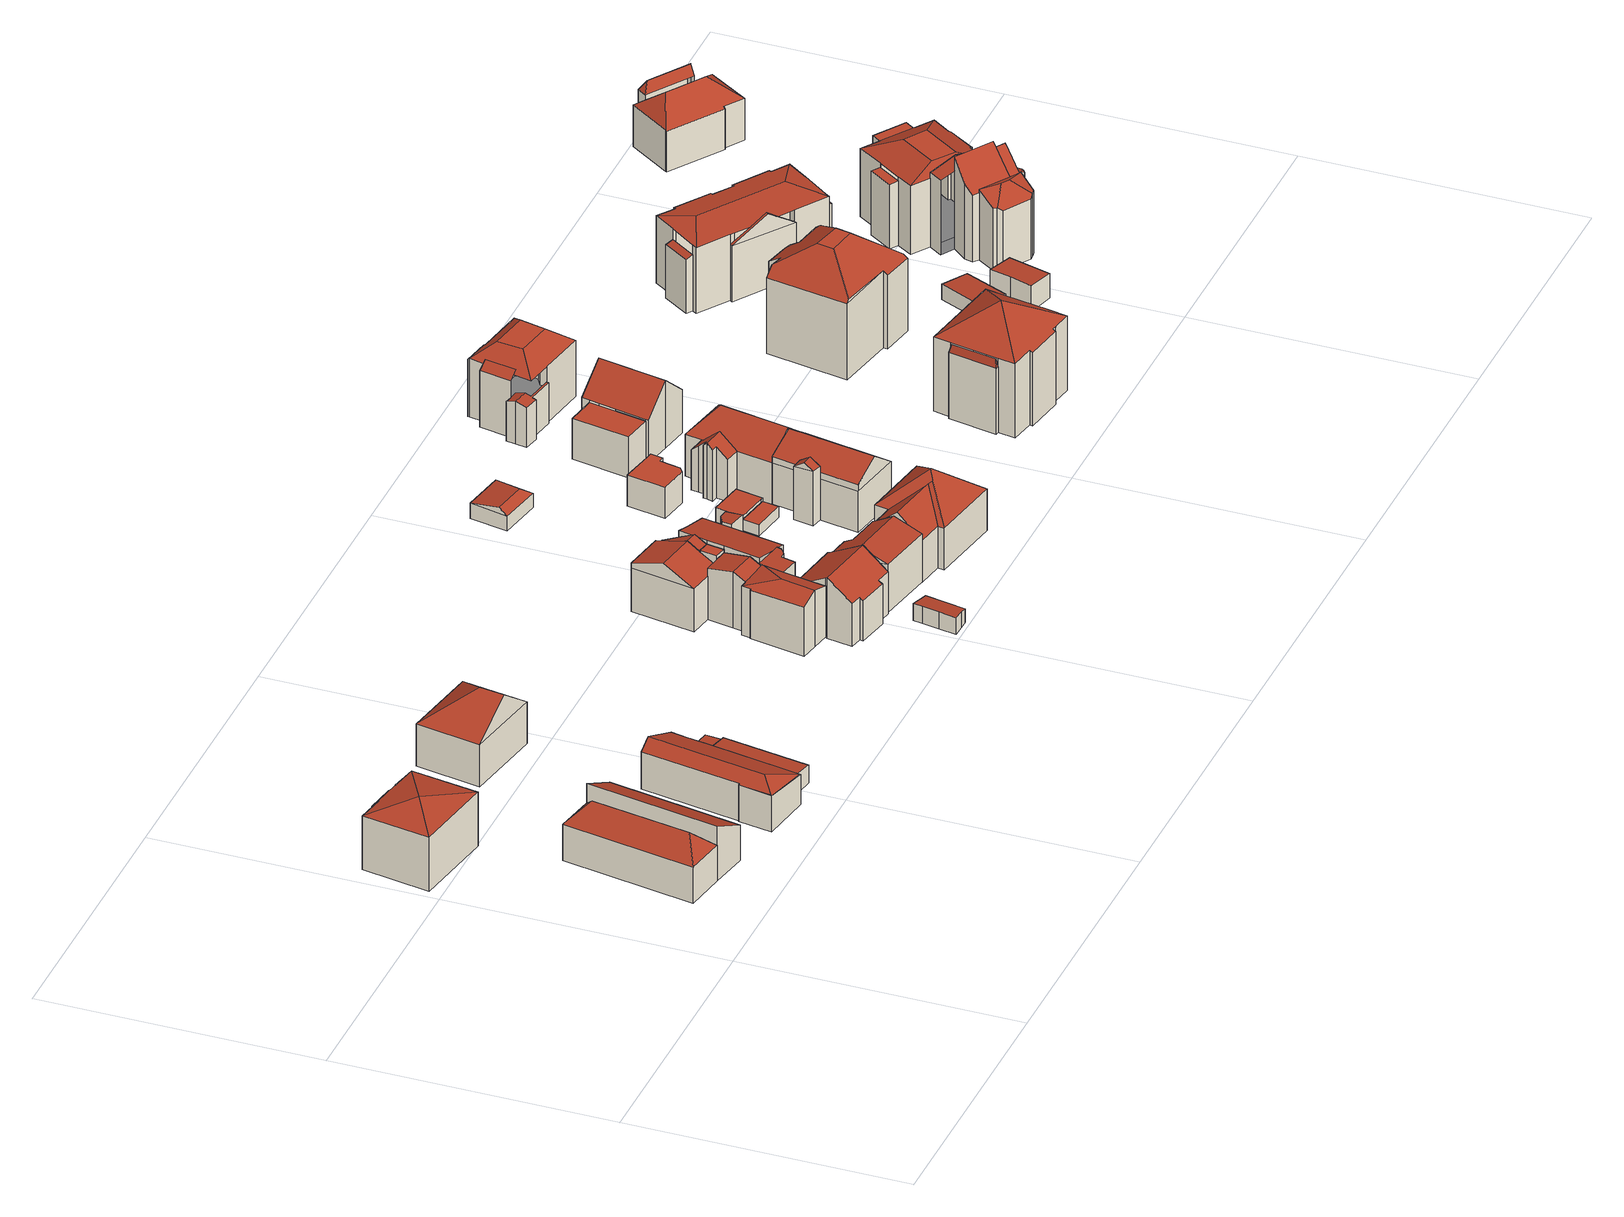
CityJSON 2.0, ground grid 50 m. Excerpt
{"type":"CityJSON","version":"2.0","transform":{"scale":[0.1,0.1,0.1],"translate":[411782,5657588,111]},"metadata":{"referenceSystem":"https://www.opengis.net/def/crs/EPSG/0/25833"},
"CityObjects":{
"building1":{"type":"Building","attributes":{"Dachtyp_tdc":"tdcFreeFormRoof","Gemeindeschluessel":14612000,"Dachneigung":44.12,"QualitaetDacherkennung":17,"Geometrietyp2DReferenz":"3000","measuredHeight":10.4,"function":"31001_9998","roofType":"5000"},"geometry":[{"type":"Solid","lod":"2","boundaries":[[[[0,1,2,3]],[[1,4,5,2]],[[4,6,7,5]],[[6,0,3,7]],[[8,9,6,4]],[[8,4,1]],[[9,8,1,0]],[[9,0,6]],[[3,2,5,7]]]],"semantics":{"surfaces":[{"type":"WallSurface"},{"type":"RoofSurface"},{"type":"GroundSurface"}],"values":[[0,0,0,0,1,1,1,1,2]]}}]},
"building2":{"type":"Building","attributes":{"Gemeindeschluessel":14612000,"Geometrietyp2DReferenz":"3000","function":"31001_9998","roofType":"9999"},"children":["building2-1","building2-2"]},
"building2-1":{"type":"BuildingPart","attributes":{"Dachtyp_tdc":"tdcPolyFlatRoof","Dachneigung":2.77,"QualitaetDacherkennung":37,"Geometrietyp2DReferenz":"3000","measuredHeight":8.88,"roofType":"2100"},"parents":["building2"],"geometry":[{"type":"MultiSurface","lod":"2","boundaries":[[[10,11,12,13]],[[11,14,15,12]],[[14,16,17,15]],[[16,18,19,17]],[[18,16,14,11,10]],[[13,12,15,17,19]]],"semantics":{"surfaces":[{"type":"WallSurface"},{"type":"RoofSurface"},{"type":"GroundSurface"}],"values":[0,0,0,0,1,2]}}]},
"building2-2":{"type":"BuildingPart","attributes":{"Dachtyp_tdc":"tdcTentRoof","Dachneigung":11.85,"QualitaetDacherkennung":70,"Geometrietyp2DReferenz":"3000","measuredHeight":11.94,"roofType":"3500"},"parents":["building2"],"geometry":[{"type":"MultiSurface","lod":"2","boundaries":[[[20,21,17,19,18]],[[21,22,23,17]],[[22,24,25,23]],[[24,26,27,25]],[[26,28,29,27]],[[28,30,13,29]],[[30,10,13]],[[24,22,31]],[[26,24,31]],[[28,26,31]],[[22,21,20,30,28,31]],[[19,17,23,25,27,29,13]]],"semantics":{"surfaces":[{"type":"WallSurface"},{"type":"RoofSurface"},{"type":"GroundSurface"}],"values":[0,0,0,0,0,0,0,1,1,1,1,2]}}]},
"building3":{"type":"Building","attributes":{"Dachtyp_tdc":"tdcPolyFlatRoof","Gemeindeschluessel":14612000,"Dachneigung":28.23,"QualitaetDacherkennung":59,"Geometrietyp2DReferenz":"3000","measuredHeight":10.49,"function":"31001_9998","roofType":"2100"},"geometry":[{"type":"Solid","lod":"2","boundaries":[[[[32,33,7,34]],[[33,35,5,7]],[[35,36,37,5]],[[36,32,34,37]],[[36,35,33,32]],[[34,7,5,37]]]],"semantics":{"surfaces":[{"type":"WallSurface"},{"type":"RoofSurface"},{"type":"GroundSurface"}],"values":[[0,0,0,0,1,2]]}}]},
"building4":{"type":"Building","attributes":{"Dachtyp_tdc":"tdcFreeFormRoof","Gemeindeschluessel":14612000,"Dachneigung":24.49,"QualitaetDacherkennung":27,"Geometrietyp2DReferenz":"3000","measuredHeight":8.89,"function":"31001_9998","roofType":"5000"},"geometry":[{"type":"Solid","lod":"2","boundaries":[[[[38,39,40,41]],[[39,42,43,40]],[[42,44,45,43]],[[44,46,47,45]],[[46,48,49,47]],[[48,50,51,49]],[[50,52,53,51]],[[52,54,55,53]],[[56,57,58,42]],[[38,54,52,50,59,57,56,39]],[[57,59,48,46,44,58]],[[42,39,56]],[[44,42,58]],[[50,48,59]],[[55,41,40,43,45,47,49,51,53]],[[54,38,41,55]]]],"semantics":{"surfaces":[{"type":"WallSurface"},{"type":"RoofSurface"},{"type":"GroundSurface"}],"values":[[0,0,0,0,0,0,0,0,1,1,1,0,0,0,2,0]]}}]},
"building5":{"type":"Building","attributes":{"Dachtyp_tdc":"tdcPolyFlatRoof","Gemeindeschluessel":14612000,"Dachneigung":6.25,"QualitaetDacherkennung":87,"Geometrietyp2DReferenz":"3000","measuredHeight":4.01,"function":"31001_9998","roofType":"2100"},"geometry":[{"type":"Solid","lod":"2","boundaries":[[[[60,61,55,41]],[[61,62,63,55]],[[62,64,65,63]],[[64,66,67,65]],[[66,60,41,67]],[[66,64,62,61,60]],[[41,55,63,65,67]]]],"semantics":{"surfaces":[{"type":"WallSurface"},{"type":"RoofSurface"},{"type":"GroundSurface"}],"values":[[0,0,0,0,0,1,2]]}}]},
"building6":{"type":"Building","attributes":{"Dachtyp_tdc":"tdcHipAndGableRoof","Gemeindeschluessel":14612000,"Dachneigung":35.05,"QualitaetDacherkennung":43,"Geometrietyp2DReferenz":"3000","measuredHeight":13.19,"function":"31001_9998","roofType":"5000"},"geometry":[{"type":"Solid","lod":"2","boundaries":[[[[68,69,70,71]],[[69,72,73,70]],[[72,74,75,73]],[[74,68,71,75]],[[72,69,76]],[[68,74,77]],[[69,68,77,76]],[[74,72,76,77]],[[71,70,73,75]]]],"semantics":{"surfaces":[{"type":"WallSurface"},{"type":"RoofSurface"},{"type":"GroundSurface"}],"values":[[0,0,0,0,1,0,1,1,2]]}}]},
"building7":{"type":"Building","attributes":{"Dachtyp_tdc":"tdcPolyFlatRoof","Gemeindeschluessel":14612000,"Dachneigung":4.03,"QualitaetDacherkennung":69,"Geometrietyp2DReferenz":"3000","measuredHeight":3.12,"function":"31001_9998","roofType":"2100"},"geometry":[{"type":"Solid","lod":"2","boundaries":[[[[78,79,80,81]],[[82,63,55,53]],[[81,80,63,82]],[[80,79,55,63]],[[79,78,53,55]],[[78,81,82,53]]]],"semantics":{"surfaces":[{"type":"RoofSurface"},{"type":"GroundSurface"},{"type":"WallSurface"}],"values":[[0,1,2,2,2,2]]}}]},
"building8":{"type":"Building","attributes":{"Gemeindeschluessel":14612000,"Geometrietyp2DReferenz":"3000","function":"31001_9998","roofType":"9999"},"children":["building8-1","building8-2","building8-3","building8-4"]},
"building8-1":{"type":"BuildingPart","attributes":{"Dachtyp_tdc":"tdcGableRoof","Dachneigung":27.1,"QualitaetDacherkennung":46,"Geometrietyp2DReferenz":"3000","measuredHeight":11.08,"roofType":"3100"},"parents":["building8"],"geometry":[{"type":"MultiSurface","lod":"2","boundaries":[[[83,84,85,86]],[[84,87,88,85]],[[87,89,90,91,88]],[[92,93,94,95]],[[83,96,97,98,99,100,101,84]],[[102,101,100,103,104]],[[87,102,104,89]],[[84,101,102,87]],[[92,98,97,93]],[[93,97,96]],[[86,85,88,91,105,95,94,106]]],"semantics":{"surfaces":[{"type":"WallSurface"},{"type":"RoofSurface"},{"type":"GroundSurface"}],"values":[0,0,0,0,1,1,0,0,0,0,2]}}]},
"building8-2":{"type":"BuildingPart","attributes":{"Dachtyp_tdc":"tdcHipAndGableRoof","Dachneigung":22.64,"QualitaetDacherkennung":20,"Geometrietyp2DReferenz":"3000","measuredHeight":10.63,"roofType":"5000"},"parents":["building8"],"geometry":[{"type":"MultiSurface","lod":"2","boundaries":[[[107,108,109,110]],[[108,111,112,109]],[[111,113,114,112]],[[113,115,116,114]],[[115,117,118,116]],[[119,120,121,122,123]],[[120,124,125,121]],[[124,126,127,125]],[[126,107,110,127]],[[120,119,128,117,115,129]],[[115,113,111,108,107,129]],[[107,126,124,120,129]],[[110,109,112,114,116,118,122,121,125,127]]],"semantics":{"surfaces":[{"type":"WallSurface"},{"type":"RoofSurface"},{"type":"GroundSurface"}],"values":[0,0,0,0,0,0,0,0,0,1,1,1,2]}}]},
"building8-3":{"type":"BuildingPart","attributes":{"Dachtyp_tdc":"tdcGableRoof","Dachneigung":28.33,"QualitaetDacherkennung":60,"Geometrietyp2DReferenz":"3000","measuredHeight":11.31,"roofType":"3100"},"parents":["building8"],"geometry":[{"type":"MultiSurface","lod":"2","boundaries":[[[130,131,132,133]],[[131,134,135,132]],[[134,136,98,92,95,135]],[[90,137,138,91]],[[137,130,133,138]],[[139,136,134,131]],[[131,130,137,90,140,103,139]],[[133,132,135,95,105,91,138]]],"semantics":{"surfaces":[{"type":"WallSurface"},{"type":"RoofSurface"},{"type":"GroundSurface"}],"values":[0,0,0,0,0,1,1,2]}}]},
"building8-4":{"type":"BuildingPart","attributes":{"Dachtyp_tdc":"tdcGableRoof","Dachneigung":11.26,"QualitaetDacherkennung":40,"Geometrietyp2DReferenz":"3000","measuredHeight":10.6,"roofType":"3100"},"parents":["building8"],"geometry":[{"type":"MultiSurface","lod":"2","boundaries":[[[141,142,143,94,93]],[[142,144,145,143]],[[144,123,122,145]],[[146,147,148,118,117]],[[147,149,83,86,148]],[[147,146,128,123,144]],[[144,142,141,150,149,147]],[[94,143,145,122,118,148,86,106]]],"semantics":{"surfaces":[{"type":"WallSurface"},{"type":"RoofSurface"},{"type":"GroundSurface"}],"values":[0,0,0,0,0,1,1,2]}}]},
"building9":{"type":"Building","attributes":{"Gemeindeschluessel":14612000,"Geometrietyp2DReferenz":"3000","function":"31001_9998","roofType":"9999"},"children":["building9-1","building9-2"]},
"building9-1":{"type":"BuildingPart","attributes":{"Dachtyp_tdc":"tdcPolyFlatRoof","Dachneigung":24.26,"QualitaetDacherkennung":38,"Geometrietyp2DReferenz":"3000","measuredHeight":7.41,"roofType":"2100"},"parents":["building9"],"geometry":[{"type":"MultiSurface","lod":"2","boundaries":[[[151,152,153,154]],[[155,156,157,158]],[[156,151,154,157]],[[156,155,152,151]],[[154,153,158,157]]],"semantics":{"surfaces":[{"type":"WallSurface"},{"type":"RoofSurface"},{"type":"GroundSurface"}],"values":[0,0,0,1,2]}}]},
"building9-2":{"type":"BuildingPart","attributes":{"Dachtyp_tdc":"tdcGableRoof","Dachneigung":28.75,"QualitaetDacherkennung":49,"Geometrietyp2DReferenz":"3000","measuredHeight":11.47,"roofType":"3100"},"parents":["building9"],"geometry":[{"type":"MultiSurface","lod":"2","boundaries":[[[159,160,161,162,163,164,165]],[[153,166,167,168,169,170,171,172,173,174,175,176,158]],[[162,161,166,153,152]],[[161,160,167,166]],[[160,159,168,167]],[[159,177,169,168]],[[177,178,170,169]],[[178,179,171,170]],[[179,180,172,171]],[[180,181,173,172]],[[181,182,174,173]],[[182,165,175,174]],[[165,164,176,175]],[[164,163,155,158,176]],[[165,182,181,180,179,178,177,159]]],"semantics":{"surfaces":[{"type":"RoofSurface"},{"type":"GroundSurface"},{"type":"WallSurface"}],"values":[0,1,2,2,2,2,2,2,2,2,2,2,2,2,0]}}]},
"building10":{"type":"Building","attributes":{"Dachtyp_tdc":"tdcPolyFlatRoof","Gemeindeschluessel":14612000,"Dachneigung":8.28,"QualitaetDacherkennung":65,"Geometrietyp2DReferenz":"3000","measuredHeight":3.18,"function":"31001_9998","roofType":"2100"},"geometry":[{"type":"Solid","lod":"2","boundaries":[[[[183,184,185,186]],[[183,187,188,189,190,191,184]],[[185,192,193,194,195,196,186]],[[184,191,192,185]],[[191,190,193,192]],[[190,189,194,193]],[[189,188,195,194]],[[188,187,196,195]],[[187,183,186,196]]]],"semantics":{"surfaces":[{"type":"WallSurface"},{"type":"RoofSurface"},{"type":"GroundSurface"}],"values":[[0,1,2,0,0,0,0,0,0]]}}]},
"building11":{"type":"Building","attributes":{"Dachtyp_tdc":"tdcPolyFlatRoof","Gemeindeschluessel":14612000,"Dachneigung":0,"QualitaetDacherkennung":19,"Geometrietyp2DReferenz":"3000","measuredHeight":9.88,"function":"31001_9998","roofType":"1000"},"geometry":[{"type":"Solid","lod":"2","boundaries":[[[[197,198,199,200]],[[198,201,202,199]],[[201,203,204,202]],[[203,197,200,204]],[[203,201,198,197]],[[200,199,202,204]]]],"semantics":{"surfaces":[{"type":"WallSurface"},{"type":"RoofSurface"},{"type":"GroundSurface"}],"values":[[0,0,0,0,1,2]]}}]},
"building12":{"type":"Building","attributes":{"Gemeindeschluessel":14612000,"Geometrietyp2DReferenz":"3000","function":"31001_9998","roofType":"9999"},"children":["building12-1","building12-2"]},
"building12-1":{"type":"BuildingPart","attributes":{"Dachtyp_tdc":"tdcPolyFlatRoof","Dachneigung":4.35,"QualitaetDacherkennung":44,"Geometrietyp2DReferenz":"3000","measuredHeight":10.01,"roofType":"2100"},"parents":["building12"],"geometry":[{"type":"MultiSurface","lod":"2","boundaries":[[[205,206,207,208]],[[206,209,210,207]],[[209,211,157,210]],[[211,212,213,157]],[[214,215,216,217,218]],[[215,219,220,216]],[[219,205,208,220]],[[219,215,214,221,212,211,209,206,205]],[[208,207,210,157,213,217,216,220]]],"semantics":{"surfaces":[{"type":"WallSurface"},{"type":"RoofSurface"},{"type":"GroundSurface"}],"values":[0,0,0,0,0,0,0,1,2]}}]},
"building12-2":{"type":"BuildingPart","attributes":{"Dachtyp_tdc":"tdcPolyFlatRoof","Dachneigung":12.24,"QualitaetDacherkennung":68,"Geometrietyp2DReferenz":"3000","measuredHeight":11,"roofType":"2100"},"parents":["building12"],"geometry":[{"type":"MultiSurface","lod":"2","boundaries":[[[222,223,224,213]],[[223,225,226,224]],[[225,227,228,226]],[[227,229,230,228]],[[229,231,232,230]],[[231,233,234,232]],[[233,218,217,234]],[[233,231,229,227,225,223,222,221,218]],[[217,213,224,226,228,230,232,234]]],"semantics":{"surfaces":[{"type":"WallSurface"},{"type":"RoofSurface"},{"type":"GroundSurface"}],"values":[0,0,0,0,0,0,0,1,2]}}]},
"building13":{"type":"Building","attributes":{"Dachtyp_tdc":"tdcGableRoof","Gemeindeschluessel":14612000,"Dachneigung":39.31,"QualitaetDacherkennung":6,"Geometrietyp2DReferenz":"3000","measuredHeight":6.11,"function":"31001_9998","roofType":"3100"},"geometry":[{"type":"Solid","lod":"2","boundaries":[[[[235,236,228,230]],[[236,237,238,228]],[[237,239,240,238]],[[239,235,230,240]],[[237,236,241]],[[235,239,242]],[[236,235,242,241]],[[239,237,241,242]],[[230,228,238,240]]]],"semantics":{"surfaces":[{"type":"WallSurface"},{"type":"RoofSurface"},{"type":"GroundSurface"}],"values":[[0,0,0,0,0,0,1,1,2]]}}]},
"building14":{"type":"Building","attributes":{"Dachtyp_tdc":"tdcFreeFormRoof","Gemeindeschluessel":14612000,"Dachneigung":17.19,"QualitaetDacherkennung":26,"Geometrietyp2DReferenz":"3000","measuredHeight":10.74,"function":"31001_9998","roofType":"5000"},"geometry":[{"type":"Solid","lod":"2","boundaries":[[[[243,244,245,246,247,248]],[[249,243,248,250]],[[247,250,248]],[[249,244,243]],[[251,252,253,254,255,256]],[[244,249,252,251]],[[249,250,253,252]],[[250,247,254,253]],[[247,246,255,254]],[[246,245,256,255]],[[245,244,251,256]]]],"semantics":{"surfaces":[{"type":"RoofSurface"},{"type":"WallSurface"},{"type":"GroundSurface"}],"values":[[0,0,1,1,2,1,1,1,1,1,1]]}}]},
"building15":{"type":"Building","attributes":{"Dachtyp_tdc":"tdcFreeFormRoof","Gemeindeschluessel":14612000,"Dachneigung":39.99,"QualitaetDacherkennung":39,"Geometrietyp2DReferenz":"3000","measuredHeight":13.33,"function":"31001_9998","roofType":"5000"},"geometry":[{"type":"Solid","lod":"2","boundaries":[[[[257,258,259,260]],[[258,261,262,259]],[[261,263,264,262]],[[263,265,266,264]],[[265,267,268,266]],[[267,269,270,268]],[[269,271,272,270]],[[271,257,260,272]],[[273,274,271,269]],[[275,276,277,273,269,267]],[[275,267,265]],[[276,275,265,263]],[[277,276,263,261]],[[278,274,273,277,261,258]],[[278,258,257]],[[274,278,257,271]],[[260,259,262,264,266,268,270,272]]]],"semantics":{"surfaces":[{"type":"WallSurface"},{"type":"RoofSurface"},{"type":"GroundSurface"}],"values":[[0,0,0,0,0,0,0,0,1,1,1,1,1,1,0,1,2]]}}]},
"building16":{"type":"Building","attributes":{"Dachtyp_tdc":"tdcPolyFlatRoof","Gemeindeschluessel":14612000,"Dachneigung":7.51,"QualitaetDacherkennung":68,"Geometrietyp2DReferenz":"3000","measuredHeight":3.13,"function":"31001_9998","roofType":"2100"},"geometry":[{"type":"Solid","lod":"2","boundaries":[[[[279,280,281,282]],[[280,283,284,281]],[[283,285,286,284]],[[285,287,288,286]],[[287,279,282,288]],[[287,285,283,280,279]],[[282,281,284,286,288]]]],"semantics":{"surfaces":[{"type":"WallSurface"},{"type":"RoofSurface"},{"type":"GroundSurface"}],"values":[[0,0,0,0,0,1,2]]}}]},
"building17":{"type":"Building","attributes":{"Dachtyp_tdc":"tdcHipAndGableRoof","Gemeindeschluessel":14612000,"Dachneigung":10.02,"QualitaetDacherkennung":27,"Geometrietyp2DReferenz":"3000","measuredHeight":3.93,"function":"31001_9998","roofType":"5000"},"geometry":[{"type":"Solid","lod":"2","boundaries":[[[[289,290,291,292]],[[290,293,294,291]],[[289,295,296]],[[293,290,297]],[[295,293,297,296]],[[290,289,296,297]],[[294,298,292,291]],[[293,295,298,294]],[[295,289,292,298]]]],"semantics":{"surfaces":[{"type":"WallSurface"},{"type":"RoofSurface"},{"type":"GroundSurface"}],"values":[[0,0,1,0,1,1,2,0,0]]}}]},
"building18":{"type":"Building","attributes":{"Dachtyp_tdc":"tdcPolyFlatRoof","Gemeindeschluessel":14612000,"Dachneigung":0,"QualitaetDacherkennung":59,"Geometrietyp2DReferenz":"3000","measuredHeight":2.14,"function":"31001_9998","roofType":"1000"},"geometry":[{"type":"Solid","lod":"2","boundaries":[[[[299,300,301,302]],[[300,303,304,301]],[[303,305,306,304]],[[305,307,308,306]],[[307,299,302,308]],[[307,305,303,300,299]],[[302,301,304,306,308]]]],"semantics":{"surfaces":[{"type":"WallSurface"},{"type":"RoofSurface"},{"type":"GroundSurface"}],"values":[[0,0,0,0,0,1,2]]}}]},
"building19":{"type":"Building","attributes":{"Dachtyp_tdc":"tdcPolyFlatRoof","Gemeindeschluessel":14612000,"Dachneigung":0,"QualitaetDacherkennung":82,"Geometrietyp2DReferenz":"3000","measuredHeight":2.8,"function":"31001_9998","roofType":"1000"},"geometry":[{"type":"Solid","lod":"2","boundaries":[[[[309,310,311,312,313,314]],[[288,286,315,316,317,318]],[[314,313,286,288]],[[313,312,315,286]],[[312,311,316,315]],[[311,310,317,316]],[[310,309,318,317]],[[309,314,288,318]]]],"semantics":{"surfaces":[{"type":"RoofSurface"},{"type":"GroundSurface"},{"type":"WallSurface"}],"values":[[0,1,2,2,2,2,2,2]]}}]},
"building20":{"type":"Building","attributes":{"Dachtyp_tdc":"tdcPolyFlatRoof","Gemeindeschluessel":14612000,"Dachneigung":0,"QualitaetDacherkennung":66,"Geometrietyp2DReferenz":"3000","measuredHeight":5.88,"function":"31001_9998","roofType":"1000"},"geometry":[{"type":"Solid","lod":"2","boundaries":[[[[319,320,321,322,323,324,325,326]],[[327,328,329,330,331,332,333,334]],[[326,325,328,327]],[[325,324,329,328]],[[324,323,330,329]],[[323,322,331,330]],[[322,321,332,331]],[[321,320,333,332]],[[320,319,334,333]],[[319,326,327,334]]]],"semantics":{"surfaces":[{"type":"RoofSurface"},{"type":"GroundSurface"},{"type":"WallSurface"}],"values":[[0,1,2,2,2,2,2,2,2,2]]}}]},
"building21":{"type":"Building","attributes":{"Gemeindeschluessel":14612000,"Geometrietyp2DReferenz":"3000","function":"31001_9998","roofType":"9999"},"children":["building21-1","building21-2"]},
"building21-1":{"type":"BuildingPart","attributes":{"Dachtyp_tdc":"tdcGableRoof","Dachneigung":34.55,"QualitaetDacherkennung":61,"Geometrietyp2DReferenz":"3000","measuredHeight":11.45,"roofType":"3100"},"parents":["building21"],"geometry":[{"type":"MultiSurface","lod":"2","boundaries":[[[335,336,337,338,339,340]],[[336,341,342,337]],[[341,343,344,345,346,342]],[[341,336,347]],[[335,343,348]],[[336,335,348,347]],[[343,341,347,348]],[[338,337,342,346]]],"semantics":{"surfaces":[{"type":"WallSurface"},{"type":"RoofSurface"},{"type":"GroundSurface"}],"values":[0,0,0,0,0,1,1,2]}}]},
"building21-2":{"type":"BuildingPart","attributes":{"Dachtyp_tdc":"tdcGableRoof","Dachneigung":36.43,"QualitaetDacherkennung":38,"Geometrietyp2DReferenz":"3000","measuredHeight":11.54,"roofType":"3100"},"parents":["building21"],"geometry":[{"type":"MultiSurface","lod":"2","boundaries":[[[345,349,350,346]],[[349,351,352,350]],[[351,353,354,352]],[[353,355,356,354]],[[355,339,338,356]],[[344,340,357,358,359,360]],[[351,359,358,353]],[[349,360,359,351]],[[345,344,360,349]],[[355,357,340,339]],[[353,358,357,355]],[[346,350,352,354,356,338]]],"semantics":{"surfaces":[{"type":"WallSurface"},{"type":"RoofSurface"},{"type":"GroundSurface"}],"values":[0,0,0,0,0,1,1,0,0,0,0,2]}}]},
"building22":{"type":"Building","attributes":{"Gemeindeschluessel":14612000,"Geometrietyp2DReferenz":"3000","function":"31001_9998","roofType":"9999"},"children":["building22-1","building22-2"]},
"building22-1":{"type":"BuildingPart","attributes":{"Dachtyp_tdc":"tdcHipAndGableRoof","Dachneigung":38.1,"QualitaetDacherkennung":65,"Geometrietyp2DReferenz":"3000","measuredHeight":11.91,"roofType":"5000"},"parents":["building22"],"geometry":[{"type":"MultiSurface","lod":"2","boundaries":[[[349,361,362,363]],[[364,365,366]],[[364,367,368,365]],[[367,369,370,368]],[[369,371,372,370]],[[371,373,374,372]],[[373,349,363,374]],[[367,364,375,376,361,349,373,377]],[[373,371,369,377]],[[363,362,378,365,368,370,372,374]],[[369,367,377]]],"semantics":{"surfaces":[{"type":"WallSurface"},{"type":"RoofSurface"},{"type":"GroundSurface"}],"values":[0,0,0,0,0,0,0,1,1,2,1]}}]},
"building22-2":{"type":"BuildingPart","attributes":{"Dachtyp_tdc":"tdcGableRoof","Dachneigung":41.34,"QualitaetDacherkennung":72,"Geometrietyp2DReferenz":"3000","measuredHeight":10.65,"roofType":"3100"},"parents":["building22"],"geometry":[{"type":"MultiSurface","lod":"2","boundaries":[[[379,380,381,382]],[[380,366,365,381]],[[383,384,362,361]],[[383,385,386,384]],[[385,387,388,386]],[[387,389,390,388]],[[389,391,392,390]],[[391,393,394,392]],[[393,379,382,394]],[[389,387,385,383,361,395]],[[395,375,366,380,379,393,391,389]],[[382,381,365,378,362,384,386,388,390,392,394]]],"semantics":{"surfaces":[{"type":"WallSurface"},{"type":"RoofSurface"},{"type":"GroundSurface"}],"values":[0,0,0,0,0,0,0,0,0,1,1,2]}}]},
"building23":{"type":"Building","attributes":{"Gemeindeschluessel":14612000,"Geometrietyp2DReferenz":"3000","function":"31001_9998","roofType":"9999"},"children":["building23-1","building23-2"]},
"building23-1":{"type":"BuildingPart","attributes":{"Dachtyp_tdc":"tdcGableRoof","Dachneigung":42.05,"QualitaetDacherkennung":58,"Geometrietyp2DReferenz":"3000","measuredHeight":12.8,"roofType":"3100"},"parents":["building23"],"geometry":[{"type":"MultiSurface","lod":"2","boundaries":[[[396,397,398]],[[396,399,400,397]],[[399,401,402,400]],[[401,403,404,402]],[[403,405,406,404]],[[405,407,408,406]],[[407,409,410,408]],[[409,411,412,410]],[[411,413,412]],[[407,405,403,401]],[[401,399,396,411,409,407]],[[397,400,402,404,406,408,410,412]]],"semantics":{"surfaces":[{"type":"WallSurface"},{"type":"RoofSurface"},{"type":"GroundSurface"}],"values":[0,0,0,0,0,0,0,0,0,1,1,2]}}]},
"building23-2":{"type":"BuildingPart","attributes":{"Dachtyp_tdc":"tdcPolyFlatRoof","Dachneigung":0,"QualitaetDacherkennung":36,"Geometrietyp2DReferenz":"3000","measuredHeight":7.68,"roofType":"1000"},"parents":["building23"],"geometry":[{"type":"MultiSurface","lod":"2","boundaries":[[[413,414,415,412]],[[414,416,417,415]],[[416,398,397,417]],[[398,416,414,413]],[[412,415,417,397]]],"semantics":{"surfaces":[{"type":"WallSurface"},{"type":"RoofSurface"},{"type":"GroundSurface"}],"values":[0,0,0,1,2]}}]},
"building24":{"type":"Building","attributes":{"Gemeindeschluessel":14612000,"Geometrietyp2DReferenz":"3000","function":"31001_9998","roofType":"9999"},"children":["building24-1","building24-2","building24-3"]},
"building24-1":{"type":"BuildingPart","attributes":{"Dachtyp_tdc":"tdcCutTentRoof","Dachneigung":38.61,"QualitaetDacherkennung":75,"Geometrietyp2DReferenz":"3000","measuredHeight":13.58,"roofType":"9999"},"parents":["building24"],"geometry":[{"type":"MultiSurface","lod":"2","boundaries":[[[418,419,420,421,422,423,424]],[[423,425,426,424]],[[427,428,429,430,431,432,433,434,435,436,437,438,439,440]],[[419,418,428,427]],[[418,441,442,429,428]],[[443,444,434,433]],[[444,445,435,434]],[[445,446,436,435]],[[446,447,437,436]],[[447,422,438,437]],[[422,421,439,438]],[[421,420,440,439]],[[420,419,427,440]],[[448,441,418,424,426]],[[444,443,449,448,426,425]],[[422,447,446,445,444,425,423]]],"semantics":{"surfaces":[{"type":"RoofSurface"},{"type":"GroundSurface"},{"type":"WallSurface"}],"values":[0,0,1,2,2,2,2,2,2,2,2,2,2,0,0,0]}}]},
"building24-2":{"type":"BuildingPart","attributes":{"Dachtyp_tdc":"tdcPolyFlatRoof","Dachneigung":37.57,"QualitaetDacherkennung":68,"Geometrietyp2DReferenz":"3000","measuredHeight":11.94,"roofType":"2100"},"parents":["building24"],"geometry":[{"type":"MultiSurface","lod":"2","boundaries":[[[450,451,443,433,452]],[[453,450,452,454,455]],[[453,456,451,450]],[[452,433,432,454]]],"semantics":{"surfaces":[{"type":"WallSurface"},{"type":"RoofSurface"},{"type":"GroundSurface"}],"values":[0,0,1,2]}}]},
"building24-3":{"type":"BuildingPart","attributes":{"Dachtyp_tdc":"tdcGableRoof","Dachneigung":14.71,"QualitaetDacherkennung":51,"Geometrietyp2DReferenz":"3000","measuredHeight":8.07,"roofType":"3100"},"parents":["building24"],"geometry":[{"type":"MultiSurface","lod":"2","boundaries":[[[457,458,459,460]],[[458,461,462,459]],[[461,463,464,462]],[[463,465,466,464]],[[465,467,468,466]],[[467,455,454,468]],[[442,457,460,429]],[[469,470,455,467,465]],[[465,463,461,458,457,442,471,469]],[[460,459,462,464,466,468,454,432,431,430,429]]],"semantics":{"surfaces":[{"type":"WallSurface"},{"type":"RoofSurface"},{"type":"GroundSurface"}],"values":[0,0,0,0,0,0,0,1,1,2]}}]},
"building25":{"type":"Building","attributes":{"Gemeindeschluessel":14612000,"Geometrietyp2DReferenz":"3000","function":"31001_9998","roofType":"9999"},"children":["building25-1","building25-2","building25-3"]},
"building25-1":{"type":"BuildingPart","attributes":{"Dachtyp_tdc":"tdcTentRoof","Dachneigung":32.8,"QualitaetDacherkennung":77,"Geometrietyp2DReferenz":"3000","measuredHeight":19.02,"roofType":"3500"},"parents":["building25"],"geometry":[{"type":"MultiSurface","lod":"2","boundaries":[[[472,473,474]],[[475,476,477]],[[475,478,479,476]],[[478,480,481,479]],[[480,482,483,481]],[[482,484,485,483]],[[484,486,487,485]],[[486,488,489,487]],[[488,490,491,489]],[[490,492,493,491]],[[492,494,493]],[[495,496,497,498,499]],[[496,500,501,497]],[[500,502,503,501]],[[502,472,474,503]],[[478,475,472,502,504]],[[490,488,486,484,482,480,478,504]],[[496,495,492,490,504]],[[502,500,496,504]],[[474,476,479,481,483,485,487,489,491,493,498,497,501,503]]],"semantics":{"surfaces":[{"type":"WallSurface"},{"type":"RoofSurface"},{"type":"GroundSurface"}],"values":[0,0,0,0,0,0,0,0,0,0,0,0,0,0,0,1,1,1,1,2]}}]},
"building25-2":{"type":"BuildingPart","attributes":{"Dachtyp_tdc":"tdcFreeFormRoof","Dachneigung":58.23,"QualitaetDacherkennung":24,"Geometrietyp2DReferenz":"3000","measuredHeight":12.83,"roofType":"5000"},"parents":["building25"],"geometry":[{"type":"MultiSurface","lod":"2","boundaries":[[[473,505,506,474]],[[505,507,508,506]],[[507,477,476,508]],[[509,477,507]],[[510,509,507,505]],[[510,505,473]],[[509,510,473,477]],[[474,506,508,476]]],"semantics":{"surfaces":[{"type":"WallSurface"},{"type":"RoofSurface"},{"type":"GroundSurface"}],"values":[0,0,0,0,1,0,1,2]}}]},
"building25-3":{"type":"BuildingPart","attributes":{"Dachtyp_tdc":"tdcFreeFormRoof","Dachneigung":79.25,"QualitaetDacherkennung":30,"Geometrietyp2DReferenz":"3000","measuredHeight":14.05,"roofType":"5000"},"parents":["building25"],"geometry":[{"type":"MultiSurface","lod":"2","boundaries":[[[511,512,513,514]],[[512,499,498,513]],[[494,511,514,493]],[[499,512,515]],[[512,511,516,515]],[[511,494,516]],[[494,499,515,516]],[[514,513,498,493]]],"semantics":{"surfaces":[{"type":"WallSurface"},{"type":"RoofSurface"},{"type":"GroundSurface"}],"values":[0,0,0,1,1,1,1,2]}}]},
"building26":{"type":"Building","attributes":{"Dachtyp_tdc":"tdcFreeFormRoof","Gemeindeschluessel":14612000,"Dachneigung":38.79,"QualitaetDacherkennung":34,"Geometrietyp2DReferenz":"3000","measuredHeight":19.63,"function":"31001_9998","roofType":"5000"},"geometry":[{"type":"Solid","lod":"2","boundaries":[[[[517,518,519,520]],[[518,521,522,519]],[[521,523,524,522]],[[523,525,526,524]],[[525,527,528,526]],[[529,530,531,532]],[[530,533,534,531]],[[533,535,536,534]],[[535,537,538,536]],[[537,539,540,538]],[[539,541,542,540]],[[541,543,544,542]],[[543,545,546,544]],[[545,547,548,546]],[[547,517,520,548]],[[549,550,551,539,537,552]],[[550,553,554,518,517,547,545,543,541,551]],[[529,527,525,523,521,554,553,555,556]],[[555,549,552,535,533,530,556]],[[555,553,550,549]],[[530,529,556]],[[537,535,552]],[[541,539,551]],[[521,518,554]],[[520,519,522,524,526,528,532,531,534,536,538,540,542,544,546,548]],[[527,529,532,528]]]],"semantics":{"surfaces":[{"type":"WallSurface"},{"type":"RoofSurface"},{"type":"GroundSurface"}],"values":[[0,0,0,0,0,0,0,0,0,0,0,0,0,0,0,1,1,1,1,1,0,0,0,0,2,0]]}}]},
"building27":{"type":"Building","attributes":{"Dachtyp_tdc":"tdcPolyFlatRoof","Gemeindeschluessel":14612000,"Dachneigung":6.11,"QualitaetDacherkennung":85,"Geometrietyp2DReferenz":"3000","measuredHeight":2.96,"function":"31001_9998","roofType":"2100"},"geometry":[{"type":"Solid","lod":"2","boundaries":[[[[557,558,559,560]],[[558,561,562,559]],[[561,563,564,562]],[[563,557,560,564]],[[563,561,558,557]],[[560,559,562,564]]]],"semantics":{"surfaces":[{"type":"WallSurface"},{"type":"RoofSurface"},{"type":"GroundSurface"}],"values":[[0,0,0,0,1,2]]}}]},
"building28":{"type":"Building","attributes":{"Dachtyp_tdc":"tdcPolyFlatRoof","Gemeindeschluessel":14612000,"Dachneigung":3.7,"QualitaetDacherkennung":64,"Geometrietyp2DReferenz":"3000","measuredHeight":5.03,"function":"31001_9998","roofType":"2100"},"geometry":[{"type":"Solid","lod":"2","boundaries":[[[[565,566,567,568]],[[566,569,570,567]],[[569,571,572,570]],[[571,573,574,572]],[[573,565,568,574]],[[573,571,569,566,565]],[[568,567,570,572,574]]]],"semantics":{"surfaces":[{"type":"WallSurface"},{"type":"RoofSurface"},{"type":"GroundSurface"}],"values":[[0,0,0,0,0,1,2]]}}]},
"building29":{"type":"Building","attributes":{"Gemeindeschluessel":14612000,"Geometrietyp2DReferenz":"3000","function":"31001_9998","roofType":"9999"},"children":["building29-1","building29-2","building29-3","building29-4"]},
"building29-1":{"type":"BuildingPart","attributes":{"Dachtyp_tdc":"tdcHipRoof","Dachneigung":10.12,"QualitaetDacherkennung":62,"Geometrietyp2DReferenz":"3000","measuredHeight":13.59,"roofType":"3200"},"parents":["building29"],"geometry":[{"type":"MultiSurface","lod":"2","boundaries":[[[575,576,577,578,579]],[[580,581,582,583,584]],[[581,585,586,582]],[[585,587,588,586]],[[587,589,590,588]],[[589,591,592,590]],[[591,593,594,592]],[[593,595,596,594]],[[595,597,598,596]],[[597,599,600,598]],[[599,601,602,600]],[[601,603,604,605,602]],[[606,607,608,609,610]],[[607,611,612,613,608]],[[614,575,579,615,616]],[[607,606,603,601,617]],[[581,580,576,575,618]],[[601,599,597,595,593,591,589,587,585,581,618,617]],[[575,614,619,620,611,607,617,618]],[[579,578,583,582,586,588,590,592,594,596,598,600,602,605,609,608,613,615]]],"semantics":{"surfaces":[{"type":"WallSurface"},{"type":"RoofSurface"},{"type":"GroundSurface"}],"values":[0,0,0,0,0,0,0,0,0,0,0,0,0,0,0,1,1,1,1,2]}}]},
"building29-2":{"type":"BuildingPart","attributes":{"Dachtyp_tdc":"tdcFreeFormRoof","Dachneigung":26.73,"QualitaetDacherkennung":22,"Geometrietyp2DReferenz":"3000","measuredHeight":10.43,"roofType":"5000"},"parents":["building29"],"geometry":[{"type":"MultiSurface","lod":"2","boundaries":[[[604,621,622,605]],[[621,623,624,622]],[[623,610,609,624]],[[625,610,623]],[[626,625,623,621]],[[626,621,604]],[[625,626,604,610]],[[605,622,624,609]]],"semantics":{"surfaces":[{"type":"WallSurface"},{"type":"RoofSurface"},{"type":"GroundSurface"}],"values":[0,0,0,1,1,1,1,2]}}]},
"building29-3":{"type":"BuildingPart","attributes":{"Dachtyp_tdc":"tdcGableRoof","Dachneigung":27.03,"QualitaetDacherkennung":3,"Geometrietyp2DReferenz":"3000","measuredHeight":14.07,"roofType":"3100"},"parents":["building29"],"geometry":[{"type":"MultiSurface","lod":"2","boundaries":[[[612,627,628,613]],[[627,629,630,628]],[[629,616,615,630]],[[629,627,631]],[[627,612,620,632,631]],[[616,629,631,632,619]],[[613,628,630,615]]],"semantics":{"surfaces":[{"type":"WallSurface"},{"type":"RoofSurface"},{"type":"GroundSurface"}],"values":[0,0,0,0,1,1,2]}}]},
"building29-4":{"type":"BuildingPart","attributes":{"Dachtyp_tdc":"tdcPolyFlatRoof","Dachneigung":21.2,"QualitaetDacherkennung":28,"Geometrietyp2DReferenz":"3000","measuredHeight":10.58,"roofType":"2100"},"parents":["building29"],"geometry":[{"type":"MultiSurface","lod":"2","boundaries":[[[577,633,634,578]],[[633,635,636,634]],[[635,584,583,636]],[[584,635,633,577]],[[578,634,636,583]]],"semantics":{"surfaces":[{"type":"WallSurface"},{"type":"RoofSurface"},{"type":"GroundSurface"}],"values":[0,0,0,1,2]}}]},
"building30":{"type":"Building","attributes":{"Gemeindeschluessel":14612000,"Geometrietyp2DReferenz":"3000","function":"31001_9998","roofType":"9999"},"children":["building30-1","building30-2","building30-3","building30-4","building30-5","building30-6","building30-7"]},
"building30-1":{"type":"BuildingPart","attributes":{"Dachtyp_tdc":"tdcPolyFlatRoof","Dachneigung":0,"QualitaetDacherkennung":41,"Geometrietyp2DReferenz":"3000","measuredHeight":12.18,"roofType":"1000"},"parents":["building30"],"geometry":[{"type":"MultiSurface","lod":"2","boundaries":[[[637,638,639,640]],[[641,642,643,644]],[[640,639,642,641]],[[639,638,643,642]],[[638,637,644,643]]],"semantics":{"surfaces":[{"type":"RoofSurface"},{"type":"GroundSurface"},{"type":"WallSurface"}],"values":[0,1,2,2,2]}}]},
"building30-2":{"type":"BuildingPart","attributes":{"Dachtyp_tdc":"tdcPolyFlatRoof","Dachneigung":44.79,"QualitaetDacherkennung":56,"Geometrietyp2DReferenz":"3000","measuredHeight":17.45,"roofType":"2100"},"parents":["building30"],"geometry":[{"type":"MultiSurface","lod":"2","boundaries":[[[645,646,647,648]],[[646,649,650,651,652,647]],[[653,645,648,654]],[[653,655,656,657,649,646,645]],[[648,647,652,658,659,660,654]]],"semantics":{"surfaces":[{"type":"WallSurface"},{"type":"RoofSurface"},{"type":"GroundSurface"}],"values":[0,0,0,1,2]}}]},
"building30-3":{"type":"BuildingPart","attributes":{"Dachtyp_tdc":"tdcGableRoof","Dachneigung":43.27,"QualitaetDacherkennung":40,"Geometrietyp2DReferenz":"3000","measuredHeight":16.8,"roofType":"3100"},"parents":["building30"],"geometry":[{"type":"MultiSurface","lod":"2","boundaries":[[[661,662,663,664]],[[662,665,666,663]],[[665,667,668,666]],[[667,669,668]],[[665,662,661,670,671,672,673]],[[673,656,674,675,676,667,665]],[[677,660,659,658,678,664,663,666,668]]],"semantics":{"surfaces":[{"type":"WallSurface"},{"type":"RoofSurface"},{"type":"GroundSurface"}],"values":[0,0,0,0,1,1,2]}}]},
"building30-4":{"type":"BuildingPart","attributes":{"Dachtyp_tdc":"tdcFreeFormRoof","Dachneigung":38.77,"QualitaetDacherkennung":42,"Geometrietyp2DReferenz":"3000","measuredHeight":13.95,"roofType":"5000"},"parents":["building30"],"geometry":[{"type":"MultiSurface","lod":"2","boundaries":[[[679,680,681,682]],[[680,683,684,681]],[[683,685,686,684]],[[685,687,688,686]],[[687,689,690,688]],[[689,691,692,690]],[[691,693,694,692]],[[693,695,696,694]],[[697,698,689,687,685,683,680]],[[699,700,695,701]],[[697,702,699,701,698]],[[680,679,703,704,669,676,697]],[[695,693,691,689,698,701]],[[696,705,654,660,677,668,706,707,682,681,684,686,688,690,692,694]],[[703,679,682,707]],[[695,700,705,696]],[[700,699,653,654,705]],[[669,704,706,668]],[[704,703,707,706]]],"semantics":{"surfaces":[{"type":"WallSurface"},{"type":"RoofSurface"},{"type":"GroundSurface"}],"values":[0,0,0,0,0,0,0,0,1,1,1,1,1,2,0,0,0,0,0]}}]},
"building30-5":{"type":"BuildingPart","attributes":{"Dachtyp_tdc":"tdcPolyFlatRoof","Dachneigung":0,"QualitaetDacherkennung":6,"Geometrietyp2DReferenz":"3000","measuredHeight":12.78,"roofType":"1000"},"parents":["building30"],"geometry":[{"type":"MultiSurface","lod":"2","boundaries":[[[708,709,710,711]],[[709,712,713,710]],[[714,715,716,717]],[[715,718,719,716]],[[718,708,711,719]],[[718,715,714,712,709,708]],[[711,710,713,717,716,719]]],"semantics":{"surfaces":[{"type":"WallSurface"},{"type":"RoofSurface"},{"type":"GroundSurface"}],"values":[0,0,0,0,0,1,2]}}]},
"building30-6":{"type":"BuildingPart","attributes":{"Dachtyp_tdc":"tdcGableRoof","Dachneigung":11.03,"QualitaetDacherkennung":23,"Geometrietyp2DReferenz":"3000","measuredHeight":15.57,"roofType":"3100"},"parents":["building30"],"geometry":[{"type":"MultiSurface","lod":"2","boundaries":[[[720,721,722,723,724]],[[725,721,726]],[[724,723,678,658,652]],[[721,720,650,727,726]],[[728,671,725,726,727]]],"semantics":{"surfaces":[{"type":"WallSurface"},{"type":"GroundSurface"},{"type":"RoofSurface"}],"values":[0,0,1,2,2]}}]},
"building30-7":{"type":"BuildingPart","attributes":{"Dachtyp_tdc":"tdcCutTentRoof","Dachneigung":27.23,"QualitaetDacherkennung":71,"Geometrietyp2DReferenz":"3000","measuredHeight":15.46,"roofType":"9999"},"parents":["building30"],"geometry":[{"type":"MultiSurface","lod":"2","boundaries":[[[729,640,641]],[[730,644,637]],[[730,731,732,644]],[[731,733,714,717,732]],[[734,713,712]],[[734,735,736,713]],[[735,737,738,736]],[[737,739,740,738]],[[739,741,742,740]],[[741,743,744,742]],[[743,745,661,664,744]],[[722,746,747,723]],[[746,729,641,747]],[[731,730,729,746,748,749]],[[735,734,733,731,749,750]],[[670,745,743,741,739,737,735,750,751]],[[746,722,670,751,748]],[[751,750,749,748]],[[641,644,732,717,713,736,738,740,742,744,664,678,723,747]]],"semantics":{"surfaces":[{"type":"WallSurface"},{"type":"RoofSurface"},{"type":"GroundSurface"}],"values":[0,0,0,0,0,0,0,0,0,0,0,0,0,1,1,1,1,1,2]}}]},
"building31":{"type":"Building","attributes":{"Gemeindeschluessel":14612000,"Geometrietyp2DReferenz":"3000","function":"31001_9998","roofType":"9999"},"children":["building31-1","building31-2"]},
"building31-1":{"type":"BuildingPart","attributes":{"Dachtyp_tdc":"tdcFreeFormRoof","Dachneigung":39.3,"QualitaetDacherkennung":37,"Geometrietyp2DReferenz":"3000","measuredHeight":11.55,"roofType":"5000"},"parents":["building31"],"geometry":[{"type":"MultiSurface","lod":"2","boundaries":[[[752,753,754,755]],[[753,756,757,754]],[[756,758,759,757]],[[758,760,761,759]],[[760,762,763,761]],[[756,753,752,764,765,766,767]],[[765,768,766]],[[768,769,762,760,758,767,766]],[[758,756,767]],[[763,770,771,772,773,755,754,757,759,761]],[[762,769,770,763]],[[769,768,771,770]],[[768,765,772,771]],[[765,764,773,772]]],"semantics":{"surfaces":[{"type":"WallSurface"},{"type":"RoofSurface"},{"type":"GroundSurface"}],"values":[0,0,0,0,0,1,1,1,1,2,0,0,0,0]}}]},
"building31-2":{"type":"BuildingPart","attributes":{"Dachtyp_tdc":"tdcFreeFormRoof","Dachneigung":64,"QualitaetDacherkennung":19,"Geometrietyp2DReferenz":"3000","measuredHeight":10.84,"roofType":"5000"},"parents":["building31"],"geometry":[{"type":"MultiSurface","lod":"2","boundaries":[[[774,773,764]],[[775,776,777,778]],[[778,777,774]],[[774,779,780,775,778]],[[776,775,780,781]],[[781,780,779]],[[782,783,784,755,773]],[[774,777,782,773]],[[777,776,783,782]],[[776,781,784,783]],[[781,779,752,755,784]]],"semantics":{"surfaces":[{"type":"WallSurface"},{"type":"RoofSurface"},{"type":"GroundSurface"}],"values":[0,1,1,1,0,0,2,0,0,0,0]}}]}
},
"vertices":[
[128,117,81],[170,355,81],[170,355,13],[128,117,13],[242,342,81],[242,342,13],[202,104,81],[202,104,13],[200,316,117],[170,140,117],
[73,631,106],[75,644,106],[75,644,18],[73,631,18],[128,635,106],[128,635,18],[126,623,106],[126,623,18],[126,622,106],[126,622,18],
[126,622,120],[126,623,120],[174,614,120],[174,614,18],[154,493,120],[154,493,18],[3,518,120],[3,518,18],[24,640,120],[24,640,18],[73,631,120],[85,567,137],
[271,92,80],[202,104,117],[271,92,13],[242,342,118],[313,330,80],[313,330,13],
[462,81,69],[459,61,69],[459,61,12],[462,81,12],[367,75,81],[367,75,12],[377,135,81],[377,135,12],[379,135,83],[379,135,12],[409,313,83],[409,313,12],[499,297,69],[499,297,12],[494,269,69],[494,269,12],[489,236,69],[489,236,12],[455,61,71],[393,97,101],[368,76,82],[429,309,101],
[462,81,52],[489,236,52],[545,227,46],[545,227,12],[547,227,46],[547,227,12],[521,71,46],[521,71,12],
[323,555,92],[343,671,92],[343,671,12],[323,555,12],[486,647,91],[486,647,12],[467,530,91],[467,530,12],[404,586,144],[397,542,144],
[494,269,41],[489,236,43],[545,227,43],[551,259,41],[551,259,12],
[908,392,92],[867,399,92],[867,399,10],[908,392,10],[887,514,92],[887,514,10],[961,501,92],[961,501,91],[961,501,10],[946,420,92],[940,389,92],[940,389,10],[946,420,10],[940,387,92],[940,389,93],[946,420,109],[950,442,121],[950,443,121],[877,455,121],[887,514,102],[952,452,118],[961,501,102],[950,442,10],[940,387,10],
[896,205,117],[864,211,103],[864,211,10],[896,205,10],[881,309,102],[881,309,10],[883,309,103],[883,309,10],[886,326,103],[886,326,10],[896,324,104],[896,324,10],[948,315,108],[948,314,108],[948,314,10],[948,315,10],[948,315,105],[941,277,108],[941,277,10],[928,199,107],[928,199,10],[918,320,105],[908,267,117],
[977,468,107],[971,438,123],[971,438,10],[977,468,10],[967,416,111],[967,416,10],[946,420,111],[982,498,91],[982,498,10],[950,442,123],[961,500,92],
[940,389,106],[962,385,106],[962,385,10],[952,337,116],[952,337,10],[896,324,105],[900,346,116],[900,346,10],[908,392,107],[940,387,107],
[971,272,75],[968,254,83],[968,254,9],[971,272,9],[938,260,83],[941,277,75],[941,277,9],[938,260,9],
[1036,177,124],[1046,237,90],[1047,241,88],[968,254,88],[938,260,88],[928,199,122],[927,196,124],[1047,241,9],[1046,237,9],[1036,177,9],[1028,131,9],[999,136,9],[998,129,9],[941,140,9],[942,146,9],[919,150,9],[927,196,9],[928,199,9],[1028,131,89],[999,136,89],[998,129,85],[941,140,85],[942,146,89],[919,150,90],
[1026,6,42],[1005,6,45],[1005,6,13],[1026,6,13],[1043,6,39],[1056,78,39],[1019,85,45],[1016,68,45],[1011,38,45],[1011,38,13],[1016,68,13],[1019,85,13],[1056,78,13],[1043,6,13],
[967,416,112],[962,385,112],[962,385,13],[967,416,13],[940,389,112],[940,389,13],[946,420,112],[946,420,13],
[989,294,108],[981,294,108],[981,294,9],[989,294,9],[977,270,106],[977,270,9],[941,277,106],[949,320,109],[949,320,9],[1003,310,109],[1001,303,109],[1001,303,9],[1003,310,9],[1003,310,107],[996,298,108],[996,298,9],[994,312,109],
[949,320,119],[962,385,119],[962,385,9],[967,416,119],[967,416,9],[977,468,119],[977,468,9],[1002,463,113],[1002,463,9],[1048,455,103],[1048,455,9],[1021,307,103],[1021,307,9],
[1002,463,60],[977,468,60],[982,498,53],[982,498,9],[1007,493,53],[1007,493,9],[978,476,70],[1003,472,70],
[1139,164,119],[1146,203,95],[1086,213,96],[1089,229,86],[1046,237,86],[1037,182,119],[1130,112,103],[1028,131,103],[1146,203,12],[1130,112,12],[1028,131,12],[1046,237,12],[1089,229,12],[1086,213,12],
[1130,112,90],[1146,203,90],[1146,203,11],[1130,112,11],[1195,195,90],[1195,195,11],[1199,220,90],[1199,220,11],[1329,198,90],[1329,198,11],[1307,70,90],[1307,70,11],[1176,93,90],[1176,93,11],[1178,104,90],[1178,104,11],[1236,135,133],[1232,141,129],[1254,145,144],[1252,145,144],[1237,135,133],[1138,158,128],
[1137,439,40],[1140,457,38],[1140,457,9],[1137,439,9],[1158,466,36],[1158,466,9],[1174,464,36],[1174,464,9],[1169,433,40],[1169,433,9],
[1110,767,38],[1033,781,38],[1033,781,11],[1110,767,11],[1045,849,40],[1045,849,11],[1122,835,40],[1097,785,50],[1036,796,50],[1122,835,11],
[1164,403,31],[1169,433,31],[1169,433,10],[1164,403,10],[1226,423,31],[1226,423,10],[1230,422,31],[1230,422,10],[1225,393,31],[1225,393,10],
[1226,423,37],[1230,422,37],[1239,471,37],[1178,482,37],[1174,464,37],[1169,433,37],[1178,482,9],[1239,471,9],[1230,422,9],[1226,423,9],
[1211,552,68],[1220,559,68],[1227,596,68],[1237,595,68],[1241,617,68],[1230,619,68],[1171,630,68],[1159,561,68],[1159,561,9],[1171,630,9],[1230,619,9],[1241,617,9],[1237,595,9],[1227,596,9],[1220,559,9],[1211,552,9],
[1242,329,112],[1222,333,113],[1222,333,10],[1242,329,10],[1242,329,88],[1242,329,100],[1228,369,111],[1228,369,10],[1249,366,111],[1249,366,100],[1249,366,88],[1249,366,10],[1225,350,124],[1245,347,124],
[1258,417,88],[1258,417,10],[1358,399,88],[1358,399,10],[1330,242,88],[1330,242,10],[1230,260,88],[1230,260,10],[1230,260,100],[1281,251,125],[1308,408,125],[1258,417,100],
[1269,481,88],[1269,481,9],[1258,417,9],[1280,547,88],[1280,547,9],[1280,547,85],[1285,575,88],[1285,575,9],[1386,557,87],[1386,557,9],[1358,399,87],[1358,399,9],[1306,408,128],[1306,408,9],[1280,543,88],[1274,512,88],[1328,531,128],[1274,512,9],
[1249,539,96],[1251,552,85],[1251,552,9],[1249,539,9],[1240,486,88],[1240,486,9],[1243,506,106],[1243,506,9],[1232,508,106],[1232,508,9],[1235,519,115],[1235,519,9],[1236,526,109],[1236,526,9],[1247,525,109],[1247,525,9],[1274,512,115],
[1315,750,94],[1315,750,12],[1315,750,89],[1318,764,94],[1318,764,12],[1369,755,140],[1369,755,12],[1419,746,94],[1419,746,12],[1396,623,94],[1396,623,12],[1346,632,140],[1346,632,12],[1295,641,93],[1295,641,12],[1296,647,93],[1296,647,12],[1296,647,89],
[1244,656,89],[1244,656,12],[1263,759,89],[1263,759,12],
[1432,818,120],[1443,883,122],[1458,892,112],[1462,914,113],[1451,930,124],[1414,905,149],[1404,859,149],[1343,918,149],[1337,871,149],[1443,883,13],[1432,818,13],[1345,833,13],[1296,842,13],[1298,853,13],[1301,870,13],[1311,926,13],[1316,954,13],[1317,958,13],[1365,949,13],[1365,945,13],[1451,930,13],[1462,914,13],[1458,892,13],[1345,833,120],[1345,833,91],[1311,926,123],[1316,954,124],[1317,958,121],[1365,949,121],[1365,945,124],[1296,842,120],[1301,870,121],
[1295,929,120],[1311,926,132],[1295,929,13],[1285,872,120],[1285,872,13],[1285,872,88],[1301,870,132],
[1344,830,90],[1295,839,90],[1295,839,13],[1344,830,13],[1294,832,88],[1294,832,13],[1266,838,88],[1266,838,13],[1269,858,94],[1269,858,13],[1272,875,88],[1272,875,13],[1298,853,94],[1301,870,88],[1296,842,91],
[1751,211,153],[1751,211,128],[1751,211,12],[1737,131,154],[1737,131,12],[1737,131,128],[1730,96,154],[1730,96,12],[1695,102,153],[1695,102,12],[1687,104,153],[1687,104,12],[1686,99,150],[1686,99,12],[1615,111,150],[1615,111,12],[1616,116,153],[1616,116,12],[1572,124,153],[1572,124,12],[1577,155,153],[1577,155,12],[1577,155,137],[1592,242,153],[1598,273,153],[1598,273,12],[1592,242,12],[1592,242,137],[1720,252,153],[1720,252,12],[1757,245,153],[1757,245,12],[1665,184,202],
[1766,209,128],[1766,209,12],[1752,128,128],[1752,128,12],[1744,129,140],[1758,210,140],
[1571,156,137],[1587,243,137],[1587,243,12],[1571,156,12],[1589,239,152],[1575,158,152],
[1757,562,168],[1810,554,166],[1810,554,13],[1757,562,13],[1815,548,167],[1815,548,13],[1813,537,167],[1813,537,13],[1832,534,151],[1832,534,13],[1824,490,151],[1824,490,13],[1817,492,157],[1799,394,151],[1799,394,13],[1817,492,13],[1738,405,153],[1738,405,13],[1739,413,159],[1739,413,13],[1631,433,158],[1631,433,13],[1657,580,157],[1657,580,13],[1700,572,170],[1700,572,13],[1704,594,156],[1704,594,13],[1753,585,154],[1753,585,13],[1759,578,158],[1759,578,13],[1699,482,209],[1704,512,209],[1673,577,172],[1637,432,163],[1757,500,209],[1814,549,168],[1752,473,209],[1800,402,157],
[1902,376,43],[1954,353,37],[1954,353,14],[1902,376,14],[1920,274,37],[1920,274,14],[1867,297,43],[1867,297,14],
[1926,233,59],[1938,272,59],[1938,272,9],[1926,233,9],[1947,311,59],[1947,311,9],[1994,296,56],[1994,296,9],[1974,220,56],[1974,220,9],
[1718,723,143],[1723,731,143],[1723,731,124],[1723,731,18],[1718,723,18],[1754,777,145],[1778,814,146],[1778,814,18],[1754,777,18],[1754,777,124],[1808,793,146],[1808,793,18],[1811,797,145],[1811,797,18],[1871,757,145],[1871,757,18],[1868,753,146],[1868,753,18],[1903,730,146],[1903,730,18],[1905,734,145],[1905,734,18],[1966,694,145],[1966,694,18],[1963,690,146],[1963,690,18],[1993,670,146],[1993,670,18],[1969,633,145],[1969,633,120],[1969,633,18],[1938,588,143],[1932,579,143],[1932,579,18],[1938,588,18],[1938,588,120],[1876,616,143],[1876,616,122],[1876,616,18],[1773,686,143],[1773,686,18],[1773,686,124],[1932,654,154],[1788,751,154],[1805,664,143],[1850,634,143],
[1979,627,120],[1979,627,18],[1948,581,120],[1948,581,18],[1947,589,123],[1970,625,123],
[1874,613,122],[1874,613,18],[1770,682,124],[1770,682,18],[1828,643,159],[1831,647,159],
[1713,738,119],[1713,738,18],[1743,785,119],[1743,785,18],
[2059,541,130],[2044,551,130],[2017,509,130],[2032,500,130],[2032,500,8],[2017,509,8],[2044,551,8],[2059,541,8],
[2029,372,135],[2033,387,151],[2033,387,8],[2029,372,8],[2054,412,183],[2054,412,157],[2054,412,150],[2054,412,8],[2039,365,135],[2039,365,8],[2092,331,136],[2106,352,160],[2118,371,183],[2118,371,8],[2115,366,8],[2092,331,8],
[2135,397,135],[2151,387,135],[2151,387,8],[2135,397,8],[2131,356,176],[2131,356,8],[2130,355,175],[2130,355,8],[2130,355,128],[2133,395,138],[2126,383,153],[2118,371,170],[2115,366,176],[2092,331,137],[2108,321,137],[2110,325,141],[2108,321,8],[2133,395,8],
[2124,325,138],[2118,320,141],[2118,320,8],[2124,325,8],[2115,317,139],[2115,317,8],[2109,321,142],[2109,321,8],[2088,291,127],[2088,291,8],[2080,290,127],[2080,290,8],[2071,289,122],[2071,289,8],[2024,318,121],[2024,318,8],[2021,327,126],[2021,327,8],[2108,321,142],[2073,326,148],[2039,365,142],[2018,333,126],[2059,335,148],[2092,331,142],[2133,339,132],[2137,350,128],[2018,333,8],[2137,350,8],[2133,339,8],
[2187,546,136],[2177,531,136],[2177,531,8],[2187,546,8],[2175,527,136],[2175,527,8],[2120,564,136],[2122,568,136],[2122,568,8],[2120,564,8],[2132,582,136],[2132,582,8],
[2031,427,149],[2046,451,149],[2046,451,138],[2046,451,8],[2031,427,8],[2133,395,153],[2088,424,164],[2073,400,164],[2118,371,153],
[2032,500,138],[2059,541,138],[2088,586,138],[2088,586,8],[2120,564,138],[2175,527,138],[2206,506,138],[2206,506,8],[2184,473,139],[2184,473,8],[2187,470,136],[2187,470,8],[2156,422,136],[2156,422,8],[2153,425,138],[2153,425,8],[2135,397,138],[2014,472,138],[2014,472,8],[2059,453,163],[2101,518,163],[2142,493,162],[2099,427,162],
[2237,926,94],[2242,923,94],[2242,923,15],[2237,926,15],[2266,907,94],[2266,907,15],[2219,833,94],[2219,833,15],[2185,856,94],[2185,856,15],[2183,853,92],[2183,853,15],[2158,979,94],[2138,992,94],[2139,938,130],[2206,894,130],[2089,918,94],[2088,916,92],[2088,916,15],[2089,918,15],[2138,992,15],[2158,979,15],
[2158,979,104],[2242,934,123],[2247,942,104],[2168,995,104],[2171,981,123],[2237,926,104],[2242,934,121],[2242,934,104],[2168,995,15],[2247,942,15],[2242,934,15]
]}
